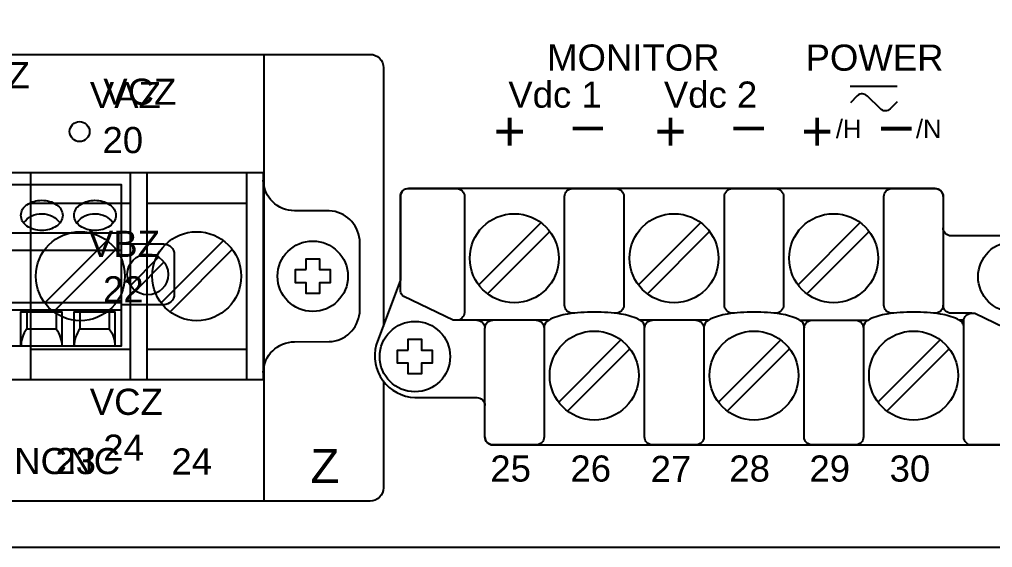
# Model space of a CAD drawing. Extents: x 1 to 47, y 1 to 35.
# Drawn here: x 38.3 to 41.959, y 10.388 to 12.373 of the extents above; entities that cross this region are included whole.
import ezdxf

# ---------------------------------------------------------------- set-up
doc = ezdxf.new("R2010")
doc.units = 0
doc.header["$MEASUREMENT"] = 0
for name, color, linetype in [('1_01__1-X__SCREW-TERMINAL_', 7, 'CONTINUOUS'), ('1_02__2-X__CONNECTORIZED_R', 7, 'CONTINUOUS'), ('1_03__1-1__SCREW-TERMINAL_', 7, 'CONTINUOUS'), ('1_04__2-1__CONNECTORIZED_R', 7, 'CONTINUOUS'), ('7_00______DWG_', 7, 'CONTINUOUS')]:
    doc.layers.add(name, color=color, linetype=linetype)
doc.styles.add('ARIAL', font='arial.ttf')

msp = doc.modelspace()

# ---------------------------------------------------------------- linework, layer by layer
at = {"layer": '1_01__1-X__SCREW-TERMINAL_'}
for points in [[(39.6685, 11.0148), (39.6685, 10.6118, -0.414214), (39.6185, 10.5618), (26.9572, 10.5618, -0.414214), (26.9072, 10.6118), (26.9072, 12.1918, -0.414214), (26.9572, 12.2418), (39.6185, 12.2418, -0.414214), (39.6685, 12.1918), (39.6685, 11.2199)], [(39.2163, 11.0457, -0.403969), (39.3342, 11.1616), (39.4644, 11.1617, 0.374201), (39.579, 11.2704), (39.579, 11.5449, 0.374201), (39.4644, 11.6536), (39.3342, 11.6536, -0.403969), (39.2163, 11.7695)]]:
    msp.add_lwpolyline(points, format="xyb", dxfattribs=at)
for points in [[(39.2184, 12.2418), (39.2184, 11.7499)], [(38.3412, 11.7976), (38.3412, 11.0176)], [(38.7162, 11.7976), (38.7162, 11.0176)], [(38.7785, 11.7976), (38.7785, 11.0176)], [(39.1535, 11.7976), (39.1535, 11.0176)], [(38.3412, 11.6825), (38.7162, 11.6825)], [(38.7785, 11.6825), (39.1535, 11.6825)], [(38.629, 11.5416), (38.3948, 11.3074)], [(39.0665, 11.5416), (38.8323, 11.3074)], [(38.6624, 11.5082), (38.4282, 11.274)], [(39.0999, 11.5082), (38.8658, 11.274)], [(38.7162, 11.1327), (38.3412, 11.1327)], [(39.1535, 11.1327), (38.7785, 11.1327)], [(39.2184, 11.0653), (39.2184, 10.5618)]]:
    msp.add_lwpolyline(points, dxfattribs=at)
for points in [[(36.5285, 11.7976), (39.2161, 11.7976), (39.2161, 11.0176), (36.5285, 11.0176)], [(39.3775, 11.4324), (39.3775, 11.4727), (39.4274, 11.4727), (39.4274, 11.4324), (39.4676, 11.4324), (39.4676, 11.3825), (39.4274, 11.3825), (39.4274, 11.3425), (39.3775, 11.3425), (39.3775, 11.3825), (39.3373, 11.3825), (39.3373, 11.4324)]]:
    msp.add_lwpolyline(points, close=True, dxfattribs=at)
for centre, radius in [((38.5258, 11.9515), 0.0375), ((38.5286, 11.4078), 0.1673), ((38.9661, 11.4078), 0.1673), ((39.4025, 11.4076), 0.1324)]:
    msp.add_circle(centre, radius, dxfattribs=at)
at = {"layer": '1_02__2-X__CONNECTORIZED_R'}
msp.add_lwpolyline([(39.2184, 12.2418), (39.2184, 10.5618)], dxfattribs=at)
at = {"layer": '1_03__1-1__SCREW-TERMINAL_'}
for points in [[(39.2184, 12.2418), (39.2184, 10.5618)], [(37.082, 11.5714), (38.682, 11.5714)], [(37.082, 11.506), (38.682, 11.506)], [(38.7171, 11.3734), (38.8231, 11.4793)], [(38.7355, 11.3533), (38.8431, 11.4609)], [(37.082, 11.3089), (38.682, 11.3089)], [(37.082, 11.2811), (38.682, 11.2811)], [(38.3052, 11.1443), (38.3052, 11.2744), (38.4588, 11.2744), (38.4588, 11.1443)], [(38.5052, 11.1443), (38.5052, 11.2744), (38.6588, 11.2744), (38.6588, 11.1443)], [(38.3269, 11.2093), (38.4371, 11.2093)], [(38.5269, 11.2093), (38.6371, 11.2093)]]:
    msp.add_lwpolyline(points, dxfattribs=at)
msp.add_lwpolyline([(37.082, 11.753), (38.682, 11.753), (38.682, 11.1443), (37.082, 11.1443)], close=True, dxfattribs=at)
for points in [[(38.3048, 11.6366, -0.244062), (38.3279, 11.6766, -0.154167), (38.3836, 11.6932, -0.154167), (38.4393, 11.6766, -0.236767), (38.4623, 11.6366, -0.24406), (38.4393, 11.5965, -0.154167), (38.3836, 11.5799, -0.154167), (38.3279, 11.5965, -0.244061)], [(38.5048, 11.6366, -0.244062), (38.5279, 11.6766, -0.154167), (38.5836, 11.6932, -0.154167), (38.6393, 11.6766, -0.236767), (38.6623, 11.6366, -0.24406), (38.6393, 11.5965, -0.154167), (38.5836, 11.5799, -0.154167), (38.5279, 11.5965, -0.244061)]]:
    msp.add_lwpolyline(points, format="xyb", close=True, dxfattribs=at)
for points in [[(38.3149, 11.6085, -0.001746), (38.3151, 11.6087, -0.240907), (38.3852, 11.6429, -0.231198), (38.4521, 11.6087, -0.005828), (38.4524, 11.6087)], [(38.5149, 11.6085, -0.001746), (38.5151, 11.6087, -0.240907), (38.5852, 11.6429, -0.231198), (38.6521, 11.6087, -0.005828), (38.6524, 11.6087)], [(38.682, 11.5289), (38.8426, 11.5289, -0.414169), (38.882, 11.4895), (38.882, 11.3399, -0.414258), (38.8426, 11.3006), (38.682, 11.3006)], [(38.3269, 11.2744), (38.3269, 11.2093, 0.162853), (38.3052, 11.1443, 1.944453)], [(38.4371, 11.2744), (38.4371, 11.2093, -0.162853), (38.4588, 11.1443, -1.944453)], [(38.5269, 11.2744), (38.5269, 11.2093, 0.162853), (38.5052, 11.1443, 1.944453)], [(38.6371, 11.2744), (38.6371, 11.2093, -0.162853), (38.6588, 11.1443, -1.944453)]]:
    msp.add_lwpolyline(points, format="xyb", dxfattribs=at)
msp.add_circle((38.782, 11.4144), 0.0768, dxfattribs=at)
at = {"layer": '1_04__2-1__CONNECTORIZED_R'}
for points in [[(39.2184, 12.2418), (39.2184, 10.5618)], [(37.082, 11.5714), (38.682, 11.5714)], [(37.082, 11.506), (38.682, 11.506)], [(38.7171, 11.3734), (38.8231, 11.4793)], [(38.7355, 11.3533), (38.8431, 11.4609)], [(37.082, 11.3089), (38.682, 11.3089)], [(37.082, 11.2811), (38.682, 11.2811)], [(38.3052, 11.1443), (38.3052, 11.2744), (38.4588, 11.2744), (38.4588, 11.1443)], [(38.5052, 11.1443), (38.5052, 11.2744), (38.6588, 11.2744), (38.6588, 11.1443)], [(38.3269, 11.2093), (38.4371, 11.2093)], [(38.5269, 11.2093), (38.6371, 11.2093)]]:
    msp.add_lwpolyline(points, dxfattribs=at)
msp.add_lwpolyline([(37.082, 11.753), (38.682, 11.753), (38.682, 11.1443), (37.082, 11.1443)], close=True, dxfattribs=at)
for points in [[(38.3048, 11.6366, -0.244062), (38.3279, 11.6766, -0.154167), (38.3836, 11.6932, -0.154167), (38.4393, 11.6766, -0.236767), (38.4623, 11.6366, -0.24406), (38.4393, 11.5965, -0.154167), (38.3836, 11.5799, -0.154167), (38.3279, 11.5965, -0.244061)], [(38.5048, 11.6366, -0.244062), (38.5279, 11.6766, -0.154167), (38.5836, 11.6932, -0.154167), (38.6393, 11.6766, -0.236767), (38.6623, 11.6366, -0.24406), (38.6393, 11.5965, -0.154167), (38.5836, 11.5799, -0.154167), (38.5279, 11.5965, -0.244061)]]:
    msp.add_lwpolyline(points, format="xyb", close=True, dxfattribs=at)
for points in [[(38.3149, 11.6085, -0.001746), (38.3151, 11.6087, -0.240907), (38.3852, 11.6429, -0.231198), (38.4521, 11.6087, -0.005828), (38.4524, 11.6087)], [(38.5149, 11.6085, -0.001746), (38.5151, 11.6087, -0.240907), (38.5852, 11.6429, -0.231198), (38.6521, 11.6087, -0.005828), (38.6524, 11.6087)], [(38.682, 11.5289), (38.8426, 11.5289, -0.414169), (38.882, 11.4895), (38.882, 11.3399, -0.414258), (38.8426, 11.3006), (38.682, 11.3006)], [(38.3269, 11.2744), (38.3269, 11.2093, 0.162853), (38.3052, 11.1443, 1.944453)], [(38.4371, 11.2744), (38.4371, 11.2093, -0.162853), (38.4588, 11.1443, -1.944453)], [(38.5269, 11.2744), (38.5269, 11.2093, 0.162853), (38.5052, 11.1443, 1.944453)], [(38.6371, 11.2744), (38.6371, 11.2093, -0.162853), (38.6588, 11.1443, -1.944453)]]:
    msp.add_lwpolyline(points, format="xyb", dxfattribs=at)
msp.add_circle((38.782, 11.4144), 0.0768, dxfattribs=at)
at = {"layer": '7_00______DWG_'}
for points in [[(26.742, 18.8476), (43.832, 18.8476, -0.377157), (43.912, 18.7576), (43.912, 10.4776, -0.414213), (43.822, 10.3876), (26.752, 10.3876, -0.414213), (26.662, 10.4776), (26.662, 18.7576, -0.377161)], [(42.0649, 10.7734), (41.8805, 10.7733, -0.414214), (41.8505, 10.8033), (41.8505, 11.2404, -0.390527), (41.8805, 11.2687), (41.8928, 11.2687), (42.0787, 11.179, -0.241514), (42.0915, 11.159), (42.0915, 10.8033, -0.422157)]]:
    msp.add_lwpolyline(points, format="xyb", close=True, dxfattribs=at)
for points in [[(39.6685, 11.0148), (39.6685, 10.6118, -0.414214), (39.6185, 10.5618), (26.9572, 10.5618, -0.414214), (26.9072, 10.6118), (26.9072, 12.1918, -0.414214), (26.9572, 12.2418), (39.6185, 12.2418, -0.414214), (39.6685, 12.1918), (39.6685, 11.2199)], [(41.5998, 12.0628), (41.5736, 12.0366, -0.404962), (41.5358, 12.0378), (41.4882, 12.0852), (41.4882, 12.0852, 0.404962), (41.4503, 12.0864), (41.4242, 12.0602)], [(41.7732, 11.7075, 0.414212), (41.7432, 11.7375), (39.7622, 11.7375, 0.414215), (39.7322, 11.7075), (39.7322, 11.3947), (39.6413, 11.1499, 0.47859), (39.7864, 10.9514), (40.0197, 10.9514, -0.414214), (40.0497, 10.9214)], [(40.2891, 11.2421), (39.9309, 11.2421), (39.745, 11.3319, -0.241986), (39.7322, 11.3517), (39.7322, 11.7075, -0.422157), (39.7588, 11.7374), (39.9432, 11.7375, -0.414214), (39.9732, 11.7075), (39.9732, 11.2704, -0.390527), (39.9432, 11.2421)], [(40.3875, 11.2688), (40.3796, 11.2688, -0.414214), (40.3496, 11.2988), (40.3496, 11.7075, -0.414214), (40.3796, 11.7375), (40.5424, 11.7375, -0.414214), (40.5724, 11.7075), (40.5724, 11.2988, -0.414214), (40.5424, 11.2688), (40.5356, 11.2688)], [(40.9882, 11.2688), (40.9803, 11.2688, -0.414214), (40.9503, 11.2988), (40.9503, 11.7075, -0.414214), (40.9803, 11.7375), (41.1432, 11.7375, -0.414214), (41.1732, 11.7075), (41.1732, 11.2988, -0.414214), (41.1432, 11.2688), (41.1364, 11.2688)], [(41.5882, 11.2688), (41.5803, 11.2688, -0.414214), (41.5503, 11.2988), (41.5503, 11.7075, -0.414214), (41.5803, 11.7375), (41.7432, 11.7375, -0.414214), (41.7732, 11.7075), (41.7732, 11.2988, -0.414214), (41.7432, 11.2688), (41.7364, 11.2688)], [(40.0497, 10.8034, 0.414213), (40.0797, 10.7734), (42.0615, 10.7734, 0.414214), (42.0915, 10.8034), (42.0915, 11.1164), (42.1824, 11.3612, 0.480048), (42.0374, 11.5594), (41.8032, 11.5594, -0.414214), (41.7732, 11.5894)], [(40.6505, 11.2121, 0.191033), (40.642, 11.236, 0.081668), (40.6264, 11.2462, 0.0591), (40.5626, 11.2655, 0.034646), (40.4611, 11.2726, 0.03436), (40.3604, 11.2655, 0.0591), (40.2967, 11.2462, 0.081668), (40.2811, 11.236, 0.191033), (40.2726, 11.2121)], [(41.2513, 11.2121, 0.191033), (41.2427, 11.236, 0.081668), (41.2271, 11.2462, 0.0591), (41.1634, 11.2655, 0.034646), (41.0619, 11.2726, 0.03436), (40.9612, 11.2655, 0.0591), (40.8975, 11.2462, 0.081668), (40.8819, 11.236, 0.191033), (40.8733, 11.2121)], [(41.8505, 11.2206, 0.127742), (41.8428, 11.236, 0.081668), (41.8271, 11.2462, 0.0591), (41.7634, 11.2655, 0.034646), (41.6619, 11.2726, 0.03436), (41.5612, 11.2655, 0.0591), (41.4975, 11.2462, 0.081668), (41.4819, 11.236, 0.191033), (41.4733, 11.2121)], [(41.8805, 11.2687), (41.8032, 11.2686, -0.414214), (41.7732, 11.2986)], [(40.0197, 11.2421, -0.414214), (40.0497, 11.2121)], [(40.2426, 11.2421, -0.414214), (40.2726, 11.2121), (40.2726, 10.8034, -0.414214), (40.2426, 10.7734), (40.0797, 10.7734, -0.414214), (40.0497, 10.8034), (40.0497, 11.2121, -0.414214), (40.0797, 11.2421)], [(40.8433, 11.2421, -0.414214), (40.8733, 11.2121), (40.8733, 10.8034, -0.414214), (40.8433, 10.7734), (40.6805, 10.7734, -0.414214), (40.6505, 10.8034), (40.6505, 11.2121, -0.414214), (40.6805, 11.2421)], [(41.4433, 11.2421, -0.414214), (41.4733, 11.2121), (41.4733, 10.8034, -0.414214), (41.4433, 10.7734), (41.2805, 10.7734, -0.414214), (41.2505, 10.8034), (41.2505, 11.2121, -0.414214), (41.2805, 11.2421)]]:
    msp.add_lwpolyline(points, format="xyb", dxfattribs=at)
for points in [[(41.4234, 12.1221), (41.6006, 12.1221)], [(40.2609, 11.6092), (40.0267, 11.375)], [(40.8616, 11.6092), (40.6274, 11.375)], [(41.4616, 11.6092), (41.2275, 11.375)], [(40.2943, 11.5757), (40.0601, 11.3416)], [(40.895, 11.5757), (40.6609, 11.3416)], [(41.495, 11.5757), (41.2609, 11.3416)], [(40.8899, 11.2421), (40.634, 11.2421)], [(41.2347, 11.2421), (41.4899, 11.2421)], [(41.8508, 11.2428), (41.8337, 11.2428)], [(40.5615, 11.1682), (40.3273, 10.934)], [(41.1623, 11.1682), (40.9281, 10.934)], [(41.7623, 11.1682), (41.5281, 10.934)], [(40.5949, 11.1347), (40.3608, 10.9006)], [(41.1957, 11.1347), (40.9615, 10.9006)], [(41.7957, 11.1347), (41.5615, 10.9006)]]:
    msp.add_lwpolyline(points, dxfattribs=at)
msp.add_lwpolyline([(39.7618, 11.1303), (39.7618, 11.1706), (39.8117, 11.1706), (39.8117, 11.1303), (39.8519, 11.1303), (39.8519, 11.0803), (39.8117, 11.0803), (39.8117, 11.0404), (39.7618, 11.0404), (39.7618, 11.0803), (39.7216, 11.0803), (39.7216, 11.1303)], close=True, dxfattribs=at)
for centre, radius in [((40.1605, 11.4754), 0.1673), ((40.7612, 11.4754), 0.1673), ((41.3612, 11.4754), 0.1673), ((42.037, 11.4056), 0.1324), ((39.7868, 11.1055), 0.1324), ((40.4611, 11.0344), 0.1673), ((41.0619, 11.0344), 0.1673), ((41.6619, 11.0344), 0.1673)]:
    msp.add_circle(centre, radius, dxfattribs=at)

# ---------------------------------------------------------------- texts
at = {"layer": '1_01__1-X__SCREW-TERMINAL_', "style": 'ARIAL'}
for s, p in [('VCZ', (38.6149, 12.0523)), ('23', (38.4345, 10.6636)), ('24', (38.8713, 10.662))]:
    msp.add_text(s, height=0.09833, dxfattribs=at).set_placement(p)
at = {"layer": '1_02__2-X__CONNECTORIZED_R', "style": 'ARIAL'}
for s, p in [('VAZ', (38.5643, 12.0399)), ('20', (38.6118, 11.8705)), ('VBZ', (38.5607, 11.4803)), ('22', (38.6139, 11.3094)), ('VCZ', (38.5641, 10.8864)), ('24', (38.615, 10.7139))]:
    msp.add_text(s, height=0.09833, dxfattribs=at).set_placement(p)
at = {"layer": '1_03__1-1__SCREW-TERMINAL_', "style": 'ARIAL'}
for s, p in [('VCZ', (38.0642, 12.1148)), ('NC', (38.2797, 10.6636)), ('NC', (38.4797, 10.6636))]:
    msp.add_text(s, height=0.09833, dxfattribs=at).set_placement(p)
at = {"layer": '1_04__2-1__CONNECTORIZED_R', "style": 'ARIAL'}
for s, p in [('VCZ', (38.0642, 12.1148)), ('NC', (38.2797, 10.6636)), ('NC', (38.4797, 10.6636))]:
    msp.add_text(s, height=0.09833, dxfattribs=at).set_placement(p)
at = {"layer": '7_00______DWG_', "style": 'ARIAL'}
for s, height, p in [('MONITOR', 0.09833, (40.2838, 12.1808)), ('POWER', 0.09833, (41.2557, 12.1804)), ('Vdc 1', 0.09833, (40.1379, 12.0415)), ('Vdc 2', 0.09833, (40.7229, 12.0415)), ('+', 0.1475, (40.0826, 11.8801)), ('+', 0.1475, (40.6877, 11.8801)), ('+', 0.1475, (41.2392, 11.8797)), ('–', 0.1475, (40.3795, 11.9088)), ('–', 0.1475, (40.9847, 11.9088)), ('/H', 0.06883, (41.3696, 11.9271)), ('–', 0.1475, (41.54, 11.9084)), ('/N', 0.06883, (41.6707, 11.9271)), ('Z', 0.1278, (39.3936, 10.6302)), ('25', 0.09833, (40.0703, 10.6355)), ('26', 0.09833, (40.3714, 10.6355)), ('27', 0.09833, (40.6732, 10.634)), ('28', 0.09833, (40.969, 10.6355)), ('29', 0.09833, (41.2703, 10.6355)), ('30', 0.09833, (41.5719, 10.6355))]:
    msp.add_text(s, height=height, dxfattribs=at).set_placement(p)

doc.saveas('drawing.dxf')
